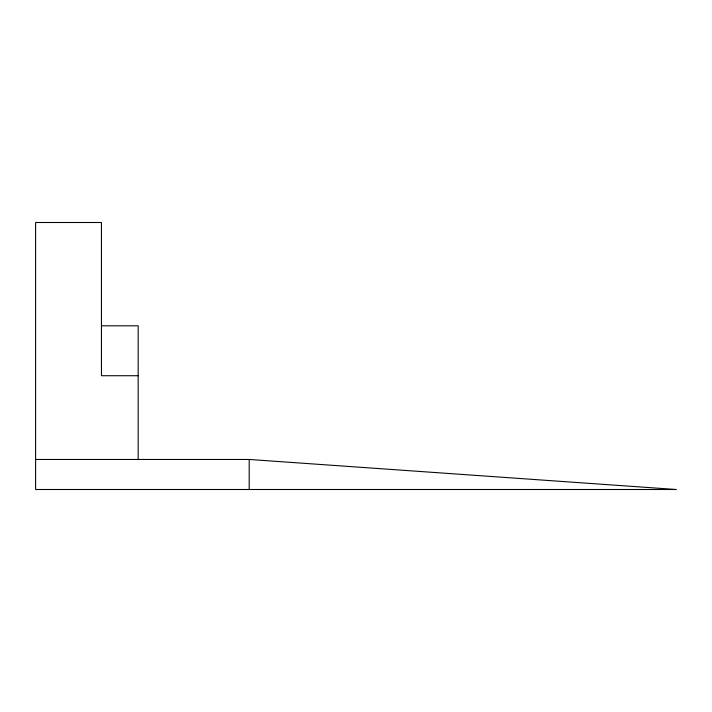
<?xml version="1.0" encoding="UTF-8"?>
<svg xmlns="http://www.w3.org/2000/svg" width="712" height="712" viewBox="0 0 712 712"><rect width="100%" height="100%" fill="white"/><g stroke="black" fill="none" stroke-linecap="round" stroke-linejoin="round"><path stroke-width="1.07" d="M101.451 325.811L138.164 325.811L138.164 459.774M138.164 375.722L101.451 375.722L101.451 222.5L35.6 222.5L35.6 489.5L676.4 489.5L249.2 459.463L35.6 459.463M249.2 459.463L249.2 489.5"/></g></svg>
